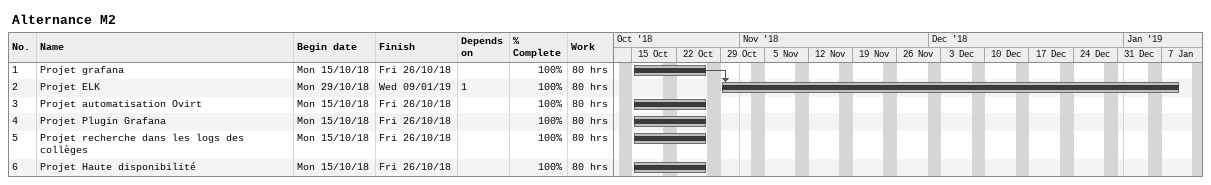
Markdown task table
Alternance M2

| ID | Task | Start | Finish | Predecessors | % complete | Work (h) |
|---|---|---|---|---|---|---|
| 1 | Projet grafana | 2018-10-15 | 2018-10-26 |  | 100 | 80 |
| 2 | Projet ELK | 2018-10-29 | 2019-01-09 | 1 | 100 | 80 |
| 3 | Projet automatisation Ovirt | 2018-10-15 | 2018-10-26 |  | 100 | 80 |
| 4 | Projet Plugin Grafana | 2018-10-15 | 2018-10-26 |  | 100 | 80 |
| 5 | Projet recherche dans les logs des collèges | 2018-10-15 | 2018-10-26 |  | 100 | 80 |
| 6 | Projet Haute disponibilité | 2018-10-15 | 2018-10-26 |  | 100 | 80 |
